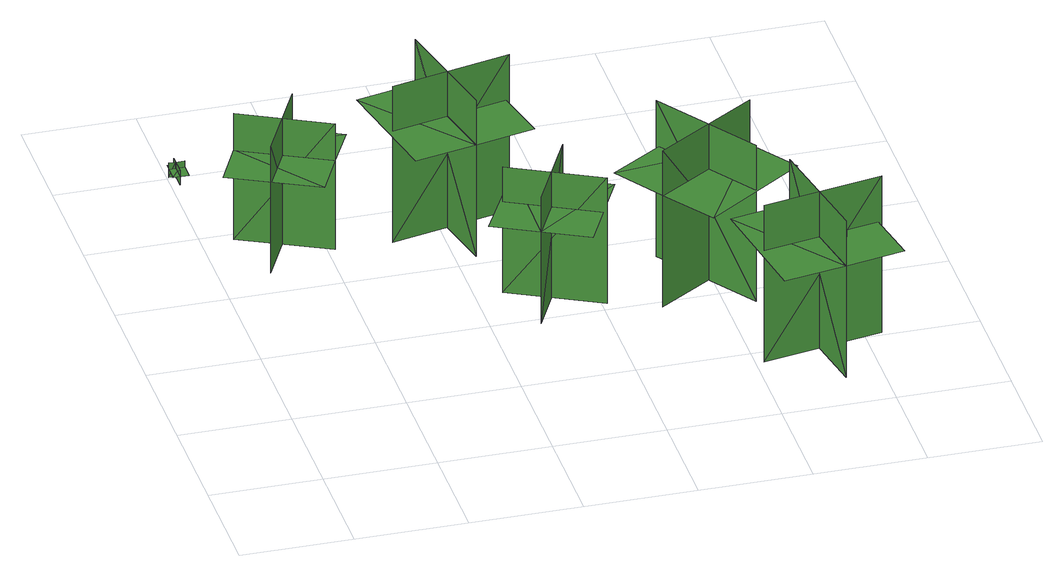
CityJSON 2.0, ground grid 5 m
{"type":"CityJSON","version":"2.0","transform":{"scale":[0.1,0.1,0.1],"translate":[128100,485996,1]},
"CityObjects":{
"tree1":{"type":"SolitaryVegetationObject","geometry":[{"type":"MultiSurface","lod":"1","boundaries":[[[0,1,2]],[[0,2,3]],[[4,5,6]],[[4,6,7]],[[8,9,10]],[[8,10,11]],[[8,11,12]],[[8,12,13]]]}]},
"tree2":{"type":"SolitaryVegetationObject","geometry":[{"type":"MultiSurface","lod":"1","boundaries":[[[14,15,16]],[[14,16,17]],[[18,19,20]],[[18,20,21]],[[22,23,24]],[[22,24,25]],[[22,25,26]],[[22,26,27]]]}]},
"tree3":{"type":"SolitaryVegetationObject","geometry":[{"type":"MultiSurface","lod":"1","boundaries":[[[28,29,30]],[[28,30,31]],[[32,33,34]],[[32,34,35]],[[36,37,38]],[[36,38,39]],[[36,39,40]],[[36,40,41]]]}]},
"tree4":{"type":"SolitaryVegetationObject","geometry":[{"type":"MultiSurface","lod":"1","boundaries":[[[42,43,44]],[[42,44,45]],[[46,47,48]],[[46,48,49]],[[50,51,52]],[[50,52,53]],[[50,53,54]],[[50,54,55]]]}]},
"tree5":{"type":"SolitaryVegetationObject","geometry":[{"type":"MultiSurface","lod":"1","boundaries":[[[56,57,58]],[[56,58,59]],[[60,61,62]],[[60,62,63]],[[64,65,66]],[[64,66,67]],[[64,67,68]],[[64,68,69]]]}]},
"tree6":{"type":"SolitaryVegetationObject","geometry":[{"type":"MultiSurface","lod":"1","boundaries":[[[70,71,72]],[[70,72,73]],[[74,75,76]],[[74,76,77]],[[78,79,80]],[[78,80,81]],[[78,81,82]],[[78,82,83]]]}]}
},
"vertices":[
[1,244,13],[8,244,13],[8,254,13],[1,254,13],[4,244,16],[4,244,9],[4,254,9],[4,254,16],[4,251,16],[8,251,16],[8,251,9],[4,251,9],[1,251,9],[1,251,16],
[41,200,12],[21,161,12],[21,161,74],[41,200,74],[13,191,12],[52,172,12],[52,172,74],[13,191,74],[13,191,56],[3,171,56],[42,152,56],[52,172,56],[62,191,56],[22,211,56],
[76,168,14],[130,180,14],[130,180,91],[76,168,91],[107,148,14],[95,202,14],[95,202,91],[107,148,91],[107,148,69],[134,154,69],[122,208,69],[95,202,69],[68,196,69],[79,142,69],
[111,120,12],[151,100,12],[151,100,74],[111,120,74],[120,92,12],[140,131,12],[140,131,74],[120,92,74],[120,92,57],[140,82,57],[160,121,57],[140,131,57],[121,141,57],[100,102,57],
[211,82,14],[180,128,14],[180,128,91],[211,82,91],[218,118,14],[172,88,14],[172,88,91],[218,118,91],[218,118,69],[203,141,69],[157,111,69],[172,88,69],[188,65,69],[233,96,69],
[202,36,13],[256,46,13],[256,46,90],[202,36,90],[232,15,13],[222,69,13],[222,69,90],[232,15,90],[232,15,68],[259,20,68],[249,74,68],[222,69,68],[195,64,68],[204,10,68]
]}
